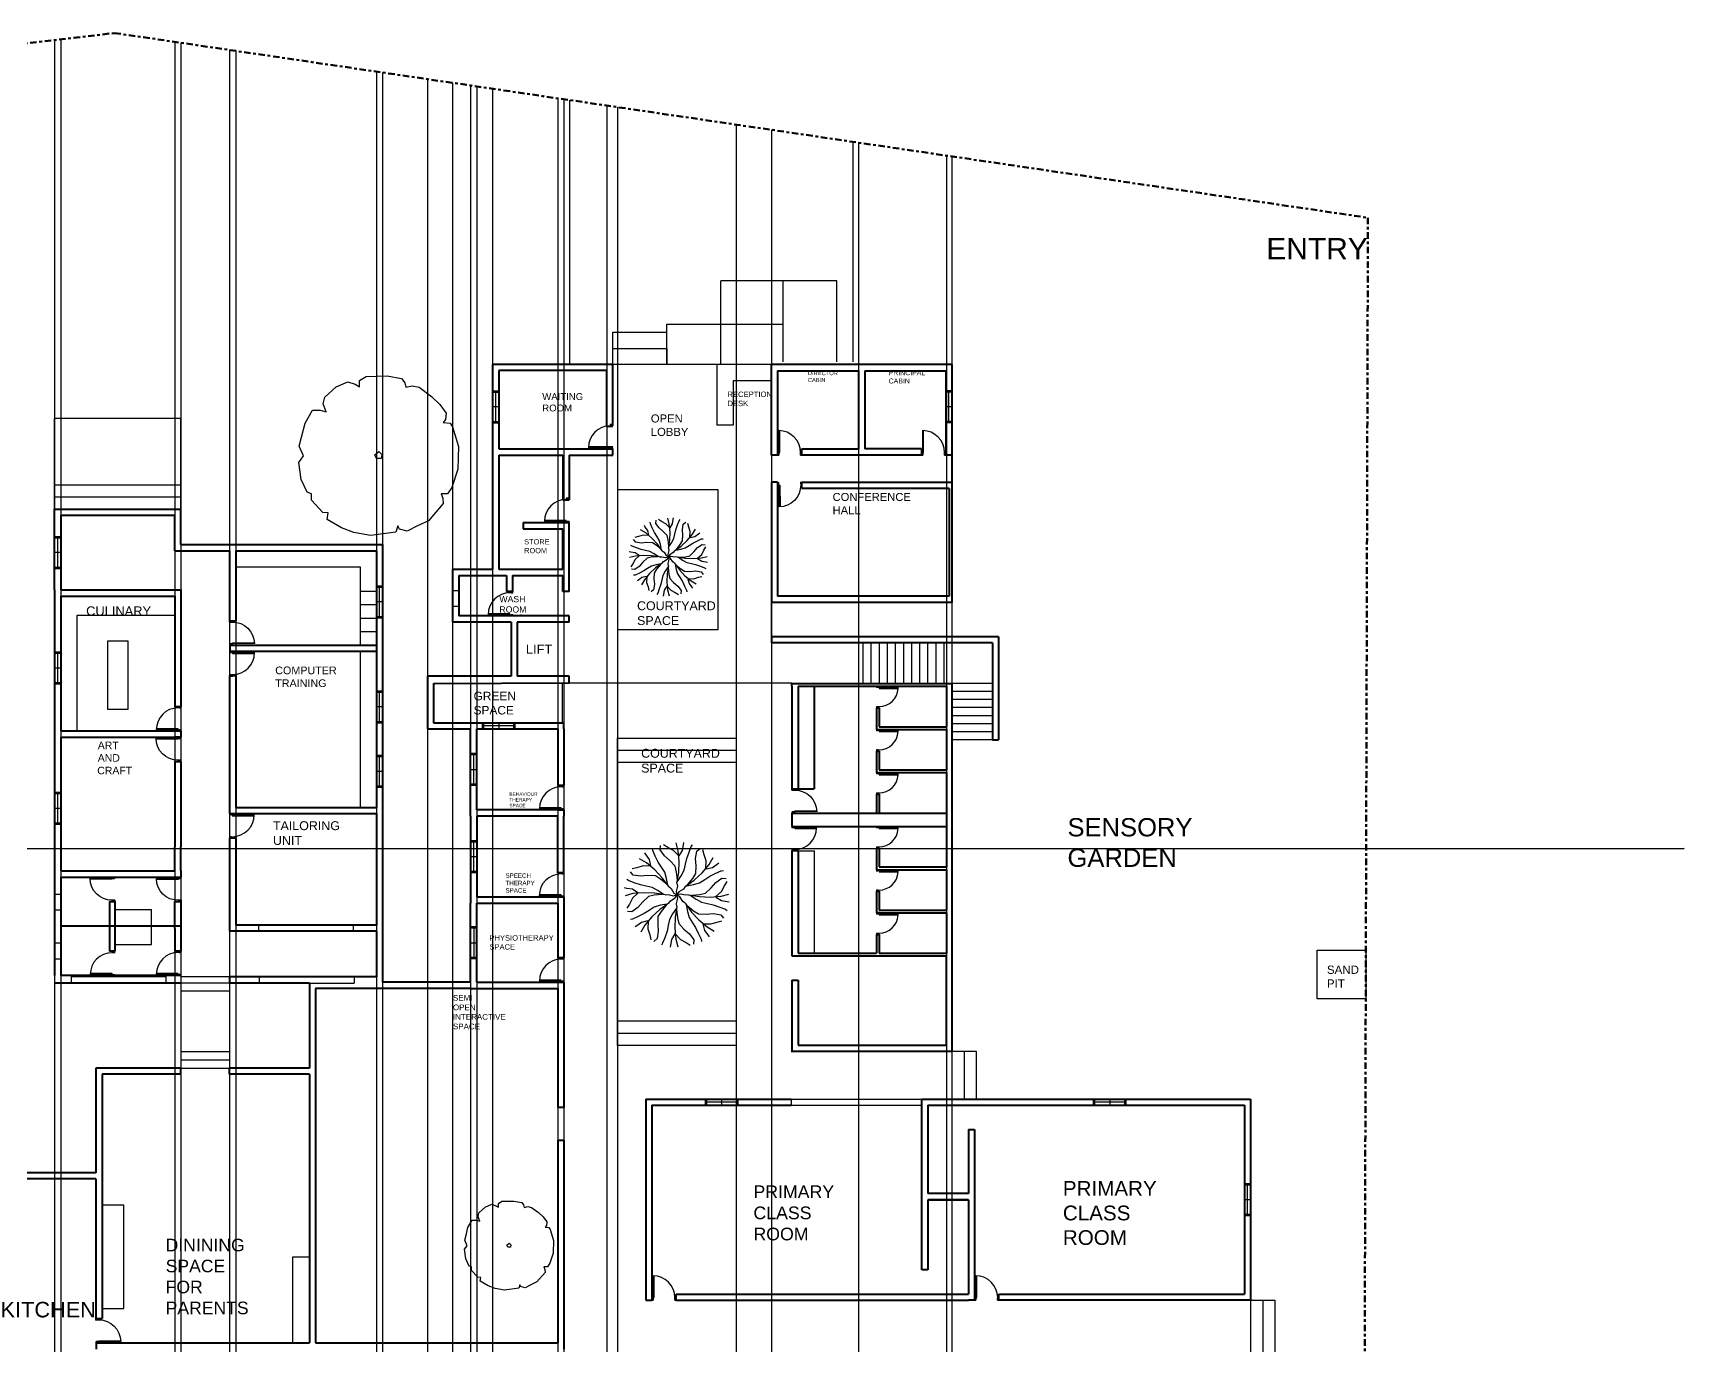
# Model space of a CAD drawing. Header units: metres. Extents: x 9 to 942, y 34 to 176.
# Drawn here: x 625 to 686.1, y 116.7 to 165.4 of the extents above; entities that cross this region are included whole.
import ezdxf

# ---------------------------------------------------------------- set-up
doc = ezdxf.new("R2010")
doc.units = ezdxf.units.M
doc.header["$LTSCALE"] = 0.01
doc.header["$MEASUREMENT"] = 0
doc.linetypes.add('ACAD_ISO04W100', pattern=[30, 24, -3, 0, -3])
for name, color, linetype in [('ARCH', 7, 'Continuous'), ('door space', 1, 'Continuous'), ('ELEVATION', 4, 'Continuous'), ('FURNITURE', 130, 'Continuous'), ('ID-LOOSE', 31, 'Continuous'), ('INBUILD', 81, 'Continuous'), ('SECTION LINE', 1, 'Continuous'), ('STAIR', 231, 'Continuous'), ('TEXT', 141, 'Continuous'), ('WINDOW', 10, 'Continuous')]:
    doc.layers.add(name, color=color, linetype=linetype)
for name, color, linetype, lineweight in [('ROAD', 31, 'Continuous', 30), ('SITE BOUNDARY', 6, 'ACAD_ISO04W100', 60), ('WALL', 2, 'Continuous', 40)]:
    doc.layers.add(name, color=color, linetype=linetype, lineweight=lineweight)
doc.styles.get("Standard").update_dxf_attribs({"font": 'arial.ttf'})

# ---------------------------------------------------------------- blocks, each defined once
blk = doc.blocks.new('BRANCHZ', base_point=(0.5, 0.5))
for p, q in [((0.876, 0.621), (0.934, 0.663)), ((0.934, 0.663), (0.976, 0.659)), ((0.533, 0.508), (0.5, 0.5)), ((0.584, 0.496), (0.533, 0.508)), ((0.613, 0.5), (0.584, 0.496)), ((0.613, 0.5), (0.717, 0.483)), ((0.629, 0.496), (0.684, 0.458)), ((0.642, 0.496), (0.721, 0.504)), ((0.717, 0.483), (0.821, 0.479)), ((0.721, 0.504), (0.776, 0.517)), ((0.776, 0.517), (0.83, 0.567)), ((0.821, 0.479), (0.926, 0.488)), ((0.83, 0.567), (0.876, 0.621)), ((0.876, 0.483), (0.93, 0.533)), ((0.876, 0.479), (0.93, 0.446)), ((0.926, 0.488), (1.001, 0.508)), ((0.93, 0.533), (0.959, 0.588)), ((0.959, 0.588), (0.984, 0.629)), ((0.684, 0.458), (0.738, 0.429)), ((0.738, 0.429), (0.796, 0.416)), ((0.796, 0.416), (0.851, 0.404)), ((0.851, 0.404), (0.913, 0.383)), ((0.913, 0.383), (0.967, 0.362)), ((0.93, 0.446), (0.984, 0.437)), ((0.967, 0.362), (0.984, 0.35)), ((0.984, 0.437), (1.005, 0.433))]:
    blk.add_line(p, q)
blk = doc.blocks.new('TREE-16')
at = {"xscale": 120, "yscale": 120, "zscale": 120}
for rotation in [90, 134.9999999999999, 44.99999999999985, 180, 224.9999999999999, 270, 314.9999999999998]:
    blk.add_blockref('BRANCHZ', (0, 0), dxfattribs=dict(at, rotation=rotation))
blk.add_blockref('BRANCHZ', (0, 0), dxfattribs=at)
blk = doc.blocks.new('Simple tree 13_cad-block.com')
at = {"color": 0}
for points in [[(-1468, -1499), (-1766, -1175), (-1766, -1008), (-1883, -968), (-2037, -632), (-2103, -179), (-1973, -11), (-2089, 248), (-2025, 481), (-1935, 856), (-1740, 1192), (-1534, 1192), (-1378, 1153), (-1456, 1360), (-1416, 1541), (-1119, 1813), (-809, 1943), (-615, 1878), (-498, 1813), (-498, 1981), (-330, 2085), (227, 2098), (602, 2033), (692, 1917), (718, 1800), (886, 1839), (1068, 1800), (1391, 1555), (1611, 1348), (1779, 1115), (1766, 946), (1701, 868), (1883, 856), (1948, 752), (2102, 235), (2090, -361), (1934, -839), (1818, -1008), (1649, -1008), (1689, -1124), (1701, -1266), (1313, -1719), (1028, -1848), (757, -1991), (550, -1939), (511, -1848), (459, -2017), (-214, -2107), (-653, -2029), (-977, -1900), (-1352, -1681), (-1326, -1512)], [(-58, -76), (-97, 15), (6, 105), (84, 28), (71, -76)]]:
    blk.add_lwpolyline(points, close=True, dxfattribs=at)

msp = doc.modelspace()

# ---------------------------------------------------------------- linework, layer by layer
for p, q in [((644.401, 147.216), (644.401, 147.215)), ((659.011, 141.256), (655.711, 141.256)), ((644.401, 136.566), (641.401, 136.566)), ((625.985, 130.421), (625.983, 130.421)), ((644.401, 130.176), (644.401, 130.175)), ((644.631, 125.531), (644.631, 129.945)), ((644.401, 124.314), (644.401, 124.314)), ((644.401, 124.314), (644.401, 124.314))]:
    msp.add_line(p, q)
at = {"layer": 'ARCH', "color": 32}
for p, q in [((656.311, 141.148), (656.211, 141.148)), ((656.211, 141.148), (656.211, 141.098)), ((656.271, 141.098), (656.211, 141.098)), ((656.311, 141.103), (656.271, 141.103)), ((656.271, 141.098), (656.271, 141.103)), ((656.311, 141.103), (656.311, 141.148)), ((656.211, 140.398), (656.271, 140.398)), ((656.211, 140.398), (656.211, 140.348)), ((656.211, 140.348), (656.311, 140.348)), ((656.271, 140.393), (656.271, 140.398)), ((656.271, 140.393), (656.311, 140.393)), ((656.311, 140.348), (656.311, 140.393)), ((656.311, 139.548), (656.211, 139.548)), ((656.211, 139.548), (656.211, 139.498)), ((656.311, 139.503), (656.311, 139.548)), ((656.271, 139.498), (656.211, 139.498)), ((656.311, 139.503), (656.271, 139.503)), ((656.271, 139.498), (656.271, 139.503)), ((656.211, 138.798), (656.271, 138.798)), ((656.211, 138.798), (656.211, 138.748)), ((656.211, 138.748), (656.311, 138.748)), ((656.271, 138.793), (656.271, 138.798)), ((656.271, 138.793), (656.311, 138.793)), ((656.311, 138.748), (656.311, 138.793)), ((656.311, 137.947), (656.211, 137.947)), ((656.211, 137.947), (656.211, 137.897)), ((656.271, 137.897), (656.211, 137.897)), ((656.311, 137.902), (656.271, 137.902)), ((656.271, 137.897), (656.271, 137.902)), ((656.311, 137.902), (656.311, 137.947)), ((656.211, 137.197), (656.271, 137.197)), ((656.211, 137.197), (656.211, 137.147)), ((656.211, 137.147), (656.311, 137.147)), ((656.271, 137.192), (656.271, 137.197)), ((656.271, 137.192), (656.311, 137.192)), ((656.311, 137.147), (656.311, 137.192)), ((656.311, 135.949), (656.211, 135.949)), ((656.211, 135.949), (656.211, 135.899)), ((656.271, 135.899), (656.211, 135.899)), ((656.311, 135.904), (656.271, 135.904)), ((656.271, 135.899), (656.271, 135.904)), ((656.311, 135.904), (656.311, 135.949)), ((656.211, 135.199), (656.271, 135.199)), ((656.211, 135.199), (656.211, 135.149)), ((656.211, 135.149), (656.311, 135.149)), ((656.271, 135.194), (656.271, 135.199)), ((656.271, 135.194), (656.311, 135.194)), ((656.311, 135.149), (656.311, 135.194)), ((656.311, 134.347), (656.211, 134.347)), ((656.211, 134.347), (656.211, 134.297)), ((656.271, 134.297), (656.211, 134.297)), ((656.311, 134.302), (656.271, 134.302)), ((656.271, 134.297), (656.271, 134.302)), ((656.311, 134.302), (656.311, 134.347)), ((656.211, 133.597), (656.271, 133.597)), ((656.211, 133.597), (656.211, 133.547)), ((656.211, 133.547), (656.311, 133.547)), ((656.271, 133.592), (656.271, 133.597)), ((656.271, 133.592), (656.311, 133.592)), ((656.311, 133.547), (656.311, 133.592)), ((656.311, 132.748), (656.211, 132.748)), ((656.211, 132.748), (656.211, 132.698)), ((656.271, 132.698), (656.211, 132.698)), ((656.311, 132.703), (656.271, 132.703)), ((656.271, 132.698), (656.271, 132.703)), ((656.311, 132.703), (656.311, 132.748)), ((656.211, 131.998), (656.271, 131.998)), ((656.211, 131.998), (656.211, 131.948)), ((656.211, 131.948), (656.311, 131.948)), ((656.271, 131.993), (656.271, 131.998)), ((656.271, 131.993), (656.311, 131.993)), ((656.311, 131.948), (656.311, 131.993))]:
    msp.add_line(p, q, dxfattribs=at)
for points in [[(657.021, 141.068), (657.021, 141.103), (656.311, 141.103), (656.311, 141.068)], [(657.021, 139.468), (657.021, 139.503), (656.311, 139.503), (656.311, 139.468)], [(657.021, 137.867), (657.021, 137.902), (656.311, 137.902), (656.311, 137.867)], [(657.021, 135.869), (657.021, 135.904), (656.311, 135.904), (656.311, 135.869)], [(657.021, 134.267), (657.021, 134.302), (656.311, 134.302), (656.311, 134.267)], [(657.021, 132.668), (657.021, 132.703), (656.311, 132.703), (656.311, 132.668)]]:
    msp.add_lwpolyline(points, close=True, dxfattribs=at)
at = {"layer": 'ARCH', "color": 40}
for centre in [(656.311, 141.103), (656.311, 139.503), (656.311, 137.902), (656.311, 135.904), (656.311, 134.302), (656.311, 132.703)]:
    msp.add_arc(centre, 0.71, 270, 357.17441, dxfattribs=at)
at = {"layer": 'Defpoints'}
for p, q in [((646.448, 150.798), (646.449, 150.798)), ((652.551, 149.946), (652.551, 149.946)), ((652.551, 149.946), (652.551, 149.946)), ((652.551, 149.946), (652.551, 149.946)), ((655.781, 149.946), (655.78, 149.946)), ((672.549, 131.359), (674.349, 131.359)), ((672.549, 129.559), (672.549, 131.359)), ((674.349, 131.359), (674.349, 129.559)), ((644.63, 130.176), (644.631, 129.945)), ((674.349, 129.559), (672.549, 129.559))]:
    msp.add_line(p, q, dxfattribs=at)
at = {"layer": 'door space'}
for p, q in [((646.348, 150.848), (646.348, 150.803)), ((646.448, 150.848), (646.348, 150.848)), ((646.388, 150.803), (646.348, 150.803)), ((646.388, 150.803), (646.388, 150.798)), ((646.448, 150.798), (646.388, 150.798)), ((646.448, 150.798), (646.448, 150.848)), ((652.593, 150.626), (652.593, 149.816)), ((652.628, 149.816), (652.628, 150.626)), ((657.926, 150.626), (657.926, 149.816)), ((657.961, 149.816), (657.961, 150.626)), ((646.449, 150.028), (645.538, 150.028)), ((645.538, 149.993), (646.348, 149.993)), ((646.348, 149.993), (646.348, 150.028)), ((646.348, 149.993), (646.348, 149.948)), ((646.348, 149.993), (646.388, 149.993)), ((646.348, 149.948), (646.448, 149.948)), ((646.388, 149.998), (646.388, 149.993)), ((646.388, 149.998), (646.448, 149.998)), ((646.448, 149.948), (646.448, 149.998)), ((652.593, 149.816), (652.548, 149.816)), ((652.548, 149.816), (652.548, 149.716)), ((652.548, 149.716), (652.598, 149.716)), ((652.593, 149.816), (652.628, 149.816)), ((652.593, 149.816), (652.593, 149.776)), ((652.598, 149.776), (652.593, 149.776)), ((652.598, 149.776), (652.598, 149.716)), ((653.403, 149.776), (653.398, 149.776)), ((653.398, 149.716), (653.398, 149.776)), ((653.398, 149.716), (653.448, 149.716)), ((653.448, 149.816), (653.403, 149.816)), ((653.403, 149.776), (653.403, 149.816)), ((653.448, 149.716), (653.448, 149.816)), ((657.926, 149.816), (657.881, 149.816)), ((657.881, 149.816), (657.881, 149.716)), ((657.881, 149.716), (657.931, 149.716)), ((657.926, 149.816), (657.961, 149.816)), ((657.926, 149.816), (657.926, 149.776)), ((657.931, 149.776), (657.926, 149.776)), ((657.931, 149.776), (657.931, 149.716)), ((658.736, 149.776), (658.731, 149.776)), ((658.731, 149.716), (658.731, 149.776)), ((658.731, 149.716), (658.781, 149.716)), ((658.781, 149.816), (658.736, 149.816)), ((658.736, 149.776), (658.736, 149.816)), ((658.781, 149.716), (658.781, 149.816)), ((652.551, 148.706), (652.601, 148.706)), ((652.552, 148.606), (652.551, 148.706)), ((652.601, 148.646), (652.601, 148.706)), ((653.401, 148.715), (653.451, 148.715)), ((653.401, 148.715), (653.401, 148.655)), ((653.451, 148.715), (653.452, 148.615)), ((644.719, 148.118), (644.719, 148.073)), ((644.819, 148.118), (644.719, 148.118)), ((644.819, 148.068), (644.819, 148.118)), ((652.597, 148.606), (652.552, 148.606)), ((652.597, 148.606), (652.596, 148.646)), ((652.601, 148.646), (652.596, 148.646)), ((652.597, 148.606), (652.632, 148.607)), ((652.605, 147.796), (652.597, 148.606)), ((652.632, 148.607), (652.64, 147.797)), ((653.406, 148.655), (653.401, 148.655)), ((653.406, 148.655), (653.407, 148.615)), ((653.452, 148.615), (653.407, 148.615)), ((644.759, 148.073), (644.719, 148.073)), ((644.759, 148.073), (644.759, 148.068)), ((644.819, 148.068), (644.759, 148.068)), ((644.719, 147.298), (643.909, 147.298)), ((643.909, 147.263), (644.719, 147.263)), ((644.719, 147.263), (644.719, 147.298)), ((644.719, 147.263), (644.719, 147.218)), ((644.719, 147.263), (644.759, 147.263)), ((644.719, 147.218), (644.819, 147.218)), ((644.759, 147.268), (644.759, 147.263)), ((644.759, 147.268), (644.819, 147.268)), ((644.819, 147.218), (644.819, 147.268)), ((642.632, 144.655), (642.632, 144.61)), ((642.732, 144.655), (642.632, 144.655)), ((642.672, 144.61), (642.632, 144.61)), ((642.672, 144.61), (642.672, 144.605)), ((642.732, 144.605), (642.672, 144.605)), ((642.732, 144.605), (642.732, 144.655)), ((642.632, 143.835), (641.822, 143.835)), ((641.822, 143.8), (642.632, 143.8)), ((642.632, 143.8), (642.632, 143.835)), ((642.632, 143.8), (642.632, 143.755)), ((642.632, 143.8), (642.672, 143.8)), ((642.672, 143.805), (642.732, 143.805)), ((642.732, 143.755), (642.732, 143.805)), ((643.031, 143.806), (643.031, 143.801)), ((632.241, 143.573), (632.341, 143.574)), ((632.241, 143.523), (632.241, 143.573)), ((632.241, 143.523), (632.301, 143.524)), ((632.301, 143.529), (632.341, 143.529)), ((632.301, 143.529), (632.301, 143.524)), ((632.341, 143.574), (632.341, 143.529)), ((642.632, 143.755), (642.732, 143.755)), ((632.25, 142.674), (632.249, 142.724)), ((632.309, 142.724), (632.249, 142.724)), ((632.35, 142.675), (632.25, 142.674)), ((632.309, 142.724), (632.309, 142.719)), ((632.349, 142.72), (632.309, 142.719)), ((632.349, 142.755), (633.159, 142.763)), ((632.349, 142.72), (632.349, 142.755)), ((633.159, 142.728), (632.349, 142.72)), ((632.349, 142.72), (632.35, 142.675)), ((632.253, 142.44), (632.253, 142.39)), ((632.353, 142.44), (632.253, 142.44)), ((632.313, 142.39), (632.253, 142.39)), ((632.353, 142.395), (632.313, 142.395)), ((632.313, 142.39), (632.313, 142.395)), ((632.353, 142.395), (632.353, 142.44)), ((633.163, 142.395), (632.353, 142.395)), ((632.353, 142.395), (632.353, 142.36)), ((632.353, 142.36), (633.163, 142.36)), ((632.253, 141.59), (632.253, 141.54)), ((632.253, 141.59), (632.313, 141.59)), ((632.253, 141.54), (632.353, 141.54)), ((632.313, 141.585), (632.313, 141.59)), ((632.313, 141.585), (632.353, 141.585)), ((632.353, 141.54), (632.353, 141.585)), ((630.333, 140.39), (630.333, 140.345)), ((630.433, 140.39), (630.333, 140.39)), ((630.373, 140.345), (630.333, 140.345)), ((630.373, 140.345), (630.373, 140.34)), ((630.433, 140.34), (630.373, 140.34)), ((630.433, 140.34), (630.433, 140.39)), ((630.333, 139.57), (629.523, 139.57)), ((629.523, 139.535), (630.333, 139.535)), ((630.333, 139.535), (630.333, 139.57)), ((630.333, 139.535), (630.333, 139.49)), ((630.333, 139.535), (630.373, 139.535)), ((630.373, 139.54), (630.373, 139.535)), ((630.373, 139.54), (630.433, 139.54)), ((630.433, 139.49), (630.433, 139.54)), ((629.515, 139.208), (630.325, 139.216)), ((630.325, 139.181), (629.515, 139.173)), ((630.324, 139.261), (630.424, 139.262)), ((630.325, 139.216), (630.324, 139.261)), ((630.325, 139.216), (630.325, 139.181)), ((630.325, 139.216), (630.365, 139.216)), ((630.333, 139.49), (630.433, 139.49)), ((630.365, 139.211), (630.365, 139.216)), ((630.365, 139.211), (630.425, 139.212)), ((630.424, 139.262), (630.425, 139.212)), ((630.333, 138.361), (630.333, 138.406)), ((630.373, 138.406), (630.333, 138.406)), ((630.433, 138.362), (630.333, 138.361)), ((630.433, 138.412), (630.373, 138.411)), ((630.373, 138.406), (630.373, 138.411)), ((630.433, 138.412), (630.433, 138.362)), ((644.532, 137.463), (644.532, 137.418)), ((644.632, 137.463), (644.532, 137.463)), ((644.572, 137.418), (644.532, 137.418)), ((644.572, 137.418), (644.572, 137.413)), ((644.632, 137.413), (644.572, 137.413)), ((644.632, 137.413), (644.632, 137.463)), ((653.082, 137.344), (653.182, 137.345)), ((653.082, 137.294), (653.082, 137.344)), ((653.082, 137.294), (653.142, 137.295)), ((653.142, 137.3), (653.182, 137.301)), ((653.182, 137.345), (653.182, 137.301)), ((644.532, 136.643), (643.722, 136.643)), ((643.722, 136.608), (644.532, 136.608)), ((644.532, 136.608), (644.532, 136.643)), ((644.532, 136.608), (644.532, 136.563)), ((644.532, 136.608), (644.572, 136.608)), ((644.532, 136.563), (644.632, 136.563)), ((644.572, 136.613), (644.572, 136.608)), ((644.572, 136.613), (644.632, 136.613)), ((644.632, 136.563), (644.632, 136.613)), ((653.091, 136.445), (653.09, 136.495)), ((653.15, 136.495), (653.09, 136.495)), ((653.15, 136.495), (653.15, 136.49)), ((653.19, 136.491), (653.15, 136.49)), ((653.19, 136.526), (654, 136.534)), ((653.19, 136.491), (653.19, 136.526)), ((654, 136.499), (653.19, 136.491)), ((653.19, 136.491), (653.191, 136.446)), ((632.241, 136.426), (632.241, 136.376)), ((632.341, 136.426), (632.241, 136.426)), ((632.301, 136.376), (632.241, 136.376)), ((632.341, 136.381), (632.301, 136.381)), ((632.301, 136.376), (632.301, 136.381)), ((632.341, 136.381), (632.341, 136.426)), ((633.151, 136.381), (632.341, 136.381)), ((632.341, 136.381), (632.341, 136.346)), ((632.341, 136.346), (633.151, 136.346)), ((653.083, 135.95), (653.083, 135.9)), ((653.183, 135.95), (653.083, 135.95)), ((653.143, 135.9), (653.083, 135.9)), ((653.191, 136.446), (653.091, 136.445)), ((653.183, 135.905), (653.143, 135.905)), ((653.143, 135.9), (653.143, 135.905)), ((653.183, 135.905), (653.183, 135.95)), ((653.993, 135.905), (653.183, 135.905)), ((653.183, 135.905), (653.183, 135.87)), ((653.183, 135.87), (653.993, 135.87)), ((632.241, 135.576), (632.241, 135.526)), ((632.241, 135.576), (632.301, 135.576)), ((632.241, 135.526), (632.341, 135.526)), ((632.301, 135.571), (632.301, 135.576)), ((632.301, 135.571), (632.341, 135.571)), ((632.341, 135.526), (632.341, 135.571)), ((653.083, 135.1), (653.083, 135.05)), ((653.083, 135.1), (653.143, 135.1)), ((653.083, 135.05), (653.183, 135.05)), ((653.143, 135.095), (653.143, 135.1)), ((653.143, 135.095), (653.183, 135.095)), ((653.183, 135.05), (653.183, 135.095)), ((627.066, 134.02), (627.876, 134.028)), ((627.875, 134.073), (627.975, 134.074)), ((627.876, 134.028), (627.875, 134.073)), ((627.876, 134.028), (627.916, 134.029)), ((627.876, 134.028), (627.876, 133.993)), ((627.916, 134.024), (627.916, 134.029)), ((627.916, 134.024), (627.976, 134.024)), ((627.975, 134.074), (627.976, 134.024)), ((629.525, 134.014), (630.335, 134.022)), ((630.335, 134.067), (630.435, 134.068)), ((630.335, 134.022), (630.335, 134.067)), ((630.335, 134.022), (630.375, 134.023)), ((630.335, 134.022), (630.335, 133.987)), ((630.375, 134.018), (630.375, 134.023)), ((630.375, 134.018), (630.435, 134.018)), ((630.435, 134.068), (630.435, 134.018)), ((644.527, 134.234), (644.527, 134.189)), ((644.627, 134.234), (644.527, 134.234)), ((644.567, 134.189), (644.527, 134.189)), ((644.567, 134.189), (644.567, 134.184)), ((644.627, 134.184), (644.567, 134.184)), ((644.627, 134.184), (644.627, 134.234)), ((627.876, 133.993), (627.066, 133.985)), ((630.335, 133.987), (629.525, 133.979)), ((644.527, 133.414), (643.717, 133.414)), ((644.527, 133.379), (644.527, 133.414)), ((627.924, 133.219), (627.884, 133.218)), ((627.884, 133.173), (627.884, 133.218)), ((627.984, 133.174), (627.884, 133.173)), ((627.924, 133.219), (627.924, 133.224)), ((627.984, 133.224), (627.924, 133.224)), ((627.984, 133.224), (627.984, 133.174)), ((630.383, 133.213), (630.343, 133.212)), ((630.344, 133.167), (630.343, 133.212)), ((630.444, 133.168), (630.344, 133.167)), ((630.383, 133.213), (630.383, 133.218)), ((630.443, 133.218), (630.383, 133.218)), ((630.443, 133.218), (630.444, 133.168)), ((643.717, 133.379), (644.527, 133.379)), ((644.527, 133.379), (644.527, 133.334)), ((644.527, 133.379), (644.567, 133.379)), ((644.527, 133.334), (644.627, 133.334)), ((644.567, 133.384), (644.567, 133.379)), ((644.567, 133.384), (644.627, 133.384)), ((644.627, 133.334), (644.627, 133.384)), ((627.885, 131.316), (627.885, 131.271)), ((627.985, 131.316), (627.885, 131.316)), ((627.925, 131.271), (627.885, 131.271)), ((627.925, 131.271), (627.925, 131.266)), ((627.985, 131.266), (627.925, 131.266)), ((627.985, 131.266), (627.985, 131.316)), ((630.334, 131.321), (630.334, 131.276)), ((630.434, 131.321), (630.334, 131.321)), ((630.374, 131.276), (630.334, 131.276)), ((630.374, 131.276), (630.374, 131.271)), ((630.434, 131.271), (630.374, 131.271)), ((630.434, 131.271), (630.434, 131.321)), ((644.531, 131.076), (644.531, 131.031)), ((644.631, 131.076), (644.531, 131.076)), ((644.571, 131.031), (644.531, 131.031)), ((644.571, 131.031), (644.571, 131.026)), ((644.631, 131.026), (644.571, 131.026)), ((644.631, 131.026), (644.631, 131.076)), ((627.885, 130.496), (627.075, 130.496)), ((627.075, 130.461), (627.885, 130.461)), ((627.885, 130.461), (627.885, 130.496)), ((627.885, 130.461), (627.885, 130.416)), ((627.885, 130.461), (627.925, 130.461)), ((627.885, 130.416), (627.985, 130.416)), ((627.925, 130.466), (627.925, 130.461)), ((627.925, 130.466), (627.985, 130.466)), ((627.985, 130.416), (627.985, 130.466)), ((630.334, 130.501), (629.524, 130.501)), ((629.524, 130.466), (630.334, 130.466)), ((630.334, 130.466), (630.334, 130.501)), ((630.334, 130.466), (630.334, 130.421)), ((630.334, 130.466), (630.374, 130.466)), ((630.334, 130.421), (630.434, 130.421)), ((630.374, 130.471), (630.374, 130.466)), ((630.374, 130.471), (630.434, 130.471)), ((630.434, 130.421), (630.434, 130.471)), ((644.531, 130.256), (643.721, 130.256)), ((643.721, 130.221), (644.531, 130.221)), ((644.531, 130.221), (644.531, 130.256)), ((644.531, 130.221), (644.531, 130.176)), ((644.531, 130.221), (644.571, 130.221)), ((644.531, 130.176), (644.631, 130.176)), ((644.571, 130.226), (644.571, 130.221)), ((644.571, 130.226), (644.631, 130.226)), ((644.631, 130.176), (644.631, 130.226)), ((647.935, 119.294), (647.935, 118.484)), ((647.97, 118.484), (647.97, 119.294)), ((659.897, 119.294), (659.897, 118.484)), ((659.932, 118.484), (659.932, 119.294)), ((647.935, 118.484), (647.89, 118.484)), ((647.89, 118.484), (647.89, 118.384)), ((647.89, 118.384), (647.94, 118.384)), ((647.935, 118.484), (647.97, 118.484)), ((647.935, 118.484), (647.935, 118.444)), ((647.94, 118.444), (647.935, 118.444)), ((647.94, 118.444), (647.94, 118.384)), ((648.745, 118.444), (648.74, 118.444)), ((648.74, 118.384), (648.74, 118.444)), ((648.74, 118.384), (648.79, 118.384)), ((648.79, 118.484), (648.745, 118.484)), ((648.745, 118.444), (648.745, 118.484)), ((648.79, 118.384), (648.79, 118.484)), ((659.897, 118.484), (659.852, 118.484)), ((659.852, 118.484), (659.852, 118.384)), ((659.852, 118.384), (659.902, 118.384)), ((659.897, 118.484), (659.932, 118.484)), ((659.897, 118.484), (659.897, 118.444)), ((659.902, 118.444), (659.897, 118.444)), ((659.902, 118.444), (659.902, 118.384)), ((660.707, 118.444), (660.702, 118.444)), ((660.702, 118.384), (660.702, 118.444)), ((660.702, 118.384), (660.752, 118.384)), ((660.752, 118.484), (660.707, 118.484)), ((660.707, 118.444), (660.707, 118.484)), ((660.752, 118.384), (660.752, 118.484)), ((627.287, 117.702), (627.387, 117.703)), ((627.287, 117.652), (627.287, 117.702)), ((627.287, 117.652), (627.347, 117.653)), ((627.347, 117.658), (627.387, 117.658)), ((627.347, 117.658), (627.347, 117.653)), ((627.387, 117.703), (627.387, 117.658)), ((627.395, 116.883), (628.205, 116.891)), ((627.395, 116.848), (627.395, 116.883)), ((627.355, 116.853), (627.295, 116.852)), ((627.296, 116.802), (627.295, 116.852)), ((627.396, 116.803), (627.296, 116.802)), ((627.355, 116.853), (627.355, 116.848)), ((627.395, 116.848), (627.355, 116.848)), ((628.205, 116.856), (627.395, 116.848)), ((627.395, 116.848), (627.396, 116.803))]:
    msp.add_line(p, q, dxfattribs=at)
for centre, major_axis in [((646.348, 149.993), (-0.573, -0.573)), ((652.593, 149.816), (-0.573, 0.573)), ((657.926, 149.816), (-0.573, 0.573)), ((644.719, 147.263), (-0.573, -0.573)), ((642.632, 143.8), (-0.573, -0.573)), ((632.353, 142.395), (0.573, 0.573)), ((630.333, 139.535), (-0.573, -0.573)), ((644.532, 136.608), (-0.573, -0.573)), ((632.341, 136.381), (0.573, 0.573)), ((653.183, 135.905), (0.573, 0.573)), ((644.527, 133.379), (-0.573, -0.573)), ((627.885, 130.461), (-0.573, -0.573)), ((630.334, 130.466), (-0.573, -0.573)), ((644.531, 130.221), (-0.573, -0.573)), ((647.935, 118.484), (-0.573, 0.573)), ((659.897, 118.484), (-0.573, 0.573))]:
    msp.add_ellipse(centre, major_axis=major_axis, ratio=1, start_param=3.926991, end_param=5.497787, dxfattribs=at)
at = {"layer": 'door space', "extrusion": (0, 0, -1)}
for centre, major_axis in [((652.597, 148.606), (-0.567, -0.578)), ((632.349, 142.72), (0.578, -0.567)), ((630.325, 139.216), (-0.578, 0.567)), ((653.19, 136.491), (0.578, -0.567)), ((627.876, 134.028), (-0.578, 0.567)), ((630.335, 134.022), (-0.578, 0.567)), ((627.395, 116.848), (0.578, -0.567))]:
    msp.add_ellipse(centre, major_axis=major_axis, ratio=1, start_param=3.926991, end_param=5.497787, dxfattribs=at)
at = {"layer": 'ELEVATION'}
for p, q in [((652.321, 153.076), (646.449, 153.076)), ((646.63, 148.437), (650.33, 148.437)), ((646.63, 143.237), (646.63, 148.437)), ((650.33, 148.437), (650.33, 143.237)), ((652.321, 142.986), (652.321, 144.256)), ((659.011, 144.256), (659.011, 142.986)), ((630.205, 143.774), (626.583, 143.774)), ((626.583, 143.774), (626.583, 139.49)), ((650.33, 143.237), (646.63, 143.237)), ((627.73, 142.837), (628.464, 142.837)), ((627.73, 140.282), (627.73, 142.837)), ((628.464, 142.837), (628.464, 140.282)), ((644.573, 139.796), (644.573, 141.276)), ((644.82, 141.276), (653.081, 141.276)), ((653.081, 141.248), (653.081, 141.276)), ((628.464, 140.282), (627.73, 140.282)), ((646.614, 139.228), (651.014, 139.228)), ((646.614, 127.828), (646.614, 139.228)), ((651.014, 139.228), (651.014, 127.828)), ((686.143, 135.147), (686.143, 135.139)), ((627.985, 132.871), (629.348, 132.871)), ((629.348, 132.271), (629.348, 132.871)), ((629.348, 131.571), (629.348, 132.271)), ((627.985, 131.571), (629.348, 131.571)), ((632.241, 132.063), (632.241, 130.375)), ((630.435, 130.421), (630.435, 126.992)), ((632.241, 130.145), (632.241, 126.992)), ((651.014, 127.828), (646.614, 127.828)), ((650.642, 127.828), (650.642, 127.844)), ((627.518, 118.074), (627.515, 118.074)), ((634.428, 116.804), (634.428, 116.803))]:
    msp.add_line(p, q, dxfattribs=at)
for p in [(639.571, 163.657), (640.501, 163.52), (641.989, 163.301), (646.219, 162.677), (646.614, 162.619), (651.014, 161.97), (652.321, 161.778), (655.551, 161.302)]:
    msp.add_ray(p, (0, -1), dxfattribs=at)
at = {"layer": 'FURNITURE'}
for p, q in [((593.699, 135.122), (686.143, 135.147)), ((593.699, 135.139), (686.143, 135.139)), ((593.699, 135.139), (686.143, 135.139)), ((593.699, 135.139), (686.143, 135.139)), ((593.699, 135.139), (686.143, 135.139)), ((593.699, 135.139), (686.143, 135.139))]:
    msp.add_line(p, q, dxfattribs=at)
at = {"layer": 'ID-LOOSE'}
msp.add_line((644.135, 149.958), (644.135, 149.958), dxfattribs=at)
at = {"layer": 'INBUILD'}
for p, q in [((650.303, 153.076), (650.303, 150.833)), ((652.321, 152.476), (650.903, 152.476)), ((650.903, 152.476), (650.903, 150.833)), ((650.903, 150.833), (650.303, 150.833)), ((632.471, 145.575), (637.08, 145.575)), ((637.08, 145.575), (637.08, 142.675)), ((637.08, 144.675), (637.68, 144.675)), ((637.08, 144.675), (637.08, 144.175)), ((637.08, 144.175), (637.68, 144.175)), ((637.08, 143.675), (637.68, 143.675)), ((637.08, 143.175), (637.68, 143.175)), ((637.08, 142.445), (637.08, 136.656)), ((653.311, 135.048), (653.911, 135.048)), ((653.911, 135.048), (653.911, 131.248)), ((628.318, 121.91), (627.518, 121.91)), ((628.318, 118.074), (628.318, 121.91)), ((635.177, 119.977), (634.577, 119.977)), ((635.177, 119.977), (634.577, 119.977)), ((635.177, 119.977), (634.577, 119.977)), ((634.577, 119.977), (634.577, 116.804)), ((627.518, 118.074), (628.318, 118.074))]:
    msp.add_line(p, q, dxfattribs=at)
at = {"layer": 'ROAD'}
for p, q in [((625.755, 148.62), (625.755, 151.07)), ((630.435, 151.07), (625.755, 151.07)), ((630.435, 148.62), (630.435, 151.07))]:
    msp.add_line(p, q, dxfattribs=at)
at = {"layer": 'SECTION LINE'}
for p in [(625.755, 165.107), (625.985, 165.134), (630.205, 165.038), (630.435, 165.004), (632.241, 164.738), (632.471, 164.704), (637.68, 163.936), (637.91, 163.902), (641.165, 163.422), (641.401, 163.387), (644.401, 162.945), (644.63, 162.912), (658.811, 160.821), (659.011, 160.792)]:
    msp.add_ray(p, (0, -1), dxfattribs=at)
at = {"layer": 'SITE BOUNDARY'}
for p, q in [((612.515, 163.552), (627.972, 165.367)), ((627.972, 165.367), (674.429, 158.519)), ((674.429, 158.519), (674.246, 93.425))]:
    msp.add_line(p, q, dxfattribs=at)
at = {"layer": 'STAIR'}
for p, q in [((644.849, 153.076), (644.849, 162.879)), ((655.349, 153.176), (655.349, 161.331)), ((650.449, 153.076), (650.449, 156.176)), ((654.749, 156.176), (650.449, 156.176)), ((652.749, 156.176), (652.749, 153.176)), ((654.749, 153.176), (654.749, 156.176)), ((646.449, 153.076), (646.449, 154.276)), ((646.449, 154.276), (648.449, 154.276)), ((648.449, 153.076), (648.449, 154.576)), ((648.449, 154.576), (652.749, 154.576)), ((646.449, 153.676), (648.449, 153.676)), ((648.449, 153.676), (648.449, 153.076)), ((625.755, 148.62), (627.921, 148.62)), ((625.755, 147.72), (625.755, 148.62)), ((625.755, 148.17), (627.921, 148.17)), ((627.921, 148.62), (630.435, 148.62)), ((627.921, 148.17), (630.435, 148.17)), ((630.435, 147.72), (630.435, 148.62)), ((655.711, 142.756), (655.711, 141.256)), ((656.011, 142.756), (656.011, 141.256)), ((656.311, 142.756), (656.311, 141.256)), ((656.611, 142.756), (656.611, 141.256)), ((656.911, 142.756), (656.911, 141.256)), ((657.211, 142.756), (657.211, 141.256)), ((657.511, 142.756), (657.511, 141.256)), ((657.811, 142.756), (657.811, 141.256)), ((658.111, 142.756), (658.111, 141.256)), ((658.411, 142.756), (658.411, 141.256)), ((658.711, 142.756), (658.711, 141.256)), ((660.511, 141.256), (659.011, 141.256)), ((660.511, 140.956), (659.011, 140.956)), ((660.511, 140.656), (659.011, 140.656)), ((660.511, 140.356), (659.011, 140.356)), ((660.511, 140.056), (659.011, 140.056)), ((660.511, 139.756), (659.011, 139.756)), ((660.511, 139.456), (659.011, 139.456)), ((660.511, 139.156), (659.011, 139.156)), ((646.614, 138.778), (651.014, 138.778)), ((646.614, 138.328), (651.014, 138.328)), ((632.241, 130.375), (630.435, 130.375)), ((632.241, 130.145), (630.435, 130.145)), ((632.241, 129.845), (630.435, 129.845)), ((651.014, 128.728), (646.614, 128.728)), ((651.014, 128.278), (646.614, 128.278)), ((632.241, 127.592), (630.435, 127.592)), ((632.241, 127.292), (630.435, 127.292)), ((659.011, 127.614), (659.011, 125.844)), ((659.011, 127.614), (659.911, 127.614)), ((659.461, 127.614), (659.461, 125.844)), ((659.911, 127.614), (659.911, 125.844)), ((630.435, 126.992), (632.241, 126.992)), ((659.911, 125.844), (659.011, 125.844)), ((670.082, 118.384), (670.982, 118.384)), ((670.082, 118.384), (670.082, 116.384)), ((670.532, 118.384), (670.532, 116.384)), ((670.982, 118.384), (670.982, 116.384))]:
    msp.add_line(p, q, dxfattribs=at)
at = {"layer": 'WALL'}
for p, q in [((646.449, 153.082), (641.989, 153.082)), ((641.989, 153.076), (641.989, 149.716)), ((646.449, 150.798), (646.449, 153.082)), ((652.321, 149.716), (652.321, 153.076)), ((659.011, 153.076), (652.321, 153.076)), ((659.011, 153.076), (659.011, 144.256)), ((642.219, 152.852), (642.219, 149.952)), ((646.219, 152.852), (642.219, 152.852)), ((646.219, 150.793), (646.219, 152.852)), ((652.551, 152.846), (652.551, 149.946)), ((652.551, 152.846), (655.551, 152.846)), ((655.551, 152.846), (655.551, 149.946)), ((655.781, 152.846), (655.781, 149.946)), ((655.781, 152.846), (658.781, 152.846)), ((658.781, 152.846), (658.781, 149.716)), ((646.219, 150.793), (646.449, 150.793)), ((642.219, 149.952), (646.449, 149.952)), ((646.449, 149.716), (646.449, 149.952)), ((652.551, 149.945), (652.551, 149.715)), ((653.451, 149.715), (653.451, 149.945)), ((653.451, 149.945), (655.551, 149.945)), ((657.881, 149.946), (655.781, 149.946)), ((657.881, 149.946), (657.881, 149.716)), ((641.989, 149.716), (641.989, 145.486)), ((642.219, 149.716), (642.219, 146.986)), ((642.219, 149.716), (644.59, 149.716)), ((644.59, 149.716), (644.59, 148.063)), ((644.82, 149.716), (646.449, 149.716)), ((644.82, 149.716), (644.82, 148.063)), ((652.551, 149.716), (652.321, 149.716)), ((655.78, 149.716), (653.451, 149.716)), ((657.881, 149.716), (655.78, 149.716)), ((659.011, 149.716), (658.781, 149.716)), ((652.321, 148.716), (652.321, 144.256)), ((652.551, 148.716), (652.321, 148.716)), ((652.551, 148.716), (652.551, 148.486)), ((653.451, 148.486), (653.451, 148.716)), ((653.451, 148.716), (659.011, 148.716)), ((652.551, 148.486), (652.551, 144.486)), ((652.551, 148.486), (652.551, 148.486)), ((658.911, 148.486), (653.451, 148.486)), ((658.911, 148.486), (658.911, 144.486)), ((625.755, 147.72), (627.921, 147.72)), ((625.755, 144.72), (625.755, 147.72)), ((625.985, 147.49), (627.921, 147.49)), ((625.985, 147.49), (625.985, 144.72)), ((627.921, 147.72), (630.435, 147.72)), ((627.921, 147.49), (630.205, 147.49)), ((630.205, 146.175), (630.205, 147.49)), ((630.435, 146.405), (630.435, 147.72)), ((644.59, 148.063), (644.82, 148.063)), ((642.219, 146.986), (642.219, 145.486)), ((643.119, 147.216), (643.119, 146.986)), ((643.119, 147.216), (644.82, 147.216)), ((643.119, 146.986), (644.59, 146.986)), ((644.59, 145.486), (644.59, 146.986)), ((644.82, 144.656), (644.82, 147.216)), ((630.435, 146.405), (632.241, 146.405)), ((632.241, 146.405), (637.91, 146.405)), ((637.91, 146.405), (637.91, 130.175)), ((630.205, 146.175), (632.241, 146.175)), ((632.241, 146.175), (632.241, 143.575)), ((632.471, 146.175), (637.68, 146.175)), ((632.471, 146.175), (632.471, 143.575)), ((637.68, 146.175), (637.68, 136.656)), ((640.501, 145.486), (641.989, 145.486)), ((640.501, 145.486), (640.501, 143.526)), ((640.731, 145.256), (642.501, 145.256)), ((640.731, 145.256), (640.731, 143.756)), ((642.219, 145.486), (644.59, 145.486)), ((642.501, 145.256), (642.501, 144.656)), ((642.731, 145.256), (644.59, 145.256)), ((642.731, 145.256), (642.731, 144.656)), ((644.59, 144.656), (644.59, 145.256)), ((625.755, 144.72), (625.755, 130.421)), ((625.985, 144.72), (627.921, 144.72)), ((625.985, 144.49), (630.205, 144.49)), ((625.985, 144.49), (625.985, 139.49)), ((627.921, 144.72), (630.435, 144.72)), ((630.205, 144.49), (630.205, 140.39)), ((630.435, 144.72), (630.435, 140.39)), ((642.731, 144.656), (642.501, 144.656)), ((644.82, 144.656), (644.59, 144.656)), ((658.911, 144.486), (652.551, 144.486)), ((659.011, 144.256), (652.321, 144.256)), ((632.241, 143.575), (632.471, 143.575)), ((642.671, 143.526), (640.501, 143.526)), ((644.82, 143.756), (640.731, 143.756)), ((642.671, 143.526), (642.671, 141.526)), ((644.82, 143.526), (642.901, 143.526)), ((642.901, 143.526), (642.901, 141.526)), ((644.82, 143.526), (644.82, 143.756)), ((632.25, 142.675), (637.68, 142.675)), ((632.25, 142.674), (632.25, 142.445)), ((652.321, 142.986), (652.321, 142.756)), ((660.741, 142.986), (652.321, 142.986)), ((660.511, 142.756), (652.321, 142.756)), ((660.511, 142.756), (660.511, 140.956)), ((660.741, 142.986), (660.741, 140.956)), ((632.25, 142.445), (637.68, 142.445)), ((632.483, 142.439), (632.483, 142.44)), ((632.241, 141.545), (632.241, 136.426)), ((632.25, 141.545), (632.471, 141.545)), ((632.253, 141.54), (632.353, 141.54)), ((632.471, 141.545), (632.471, 136.656)), ((632.471, 141.54), (632.483, 141.54)), ((642.671, 141.526), (639.571, 141.526)), ((639.571, 141.526), (639.571, 139.566)), ((644.82, 141.526), (642.901, 141.526)), ((644.82, 141.276), (644.82, 141.526)), ((639.798, 141.256), (644.82, 141.277)), ((639.801, 141.256), (639.801, 139.796)), ((653.081, 141.248), (659.011, 141.248)), ((653.081, 141.148), (653.081, 141.248)), ((653.081, 141.148), (653.081, 137.348)), ((653.311, 141.148), (656.211, 141.148)), ((653.311, 141.148), (653.311, 137.348)), ((653.911, 141.148), (653.911, 137.348)), ((656.211, 141.148), (658.811, 141.148)), ((658.811, 141.148), (658.811, 139.648)), ((659.011, 141.248), (659.011, 135.665)), ((660.511, 140.956), (660.511, 139.156)), ((660.741, 140.956), (660.741, 139.156)), ((630.435, 140.39), (630.205, 140.39)), ((656.211, 140.348), (656.311, 140.348)), ((656.211, 140.348), (656.211, 139.548)), ((656.311, 140.348), (656.311, 139.648)), ((639.571, 139.566), (641.171, 139.566)), ((639.801, 139.796), (644.631, 139.796)), ((641.171, 136.336), (641.171, 139.566)), ((641.401, 139.566), (644.401, 139.566)), ((641.401, 136.566), (641.401, 139.566)), ((644.401, 139.566), (644.402, 137.466)), ((644.631, 139.566), (644.631, 139.796)), ((644.631, 139.566), (644.631, 137.466)), ((656.211, 139.548), (658.811, 139.548)), ((656.311, 139.648), (658.811, 139.648)), ((658.811, 139.548), (658.811, 138.048)), ((625.985, 139.49), (630.205, 139.49)), ((625.985, 139.26), (630.205, 139.26)), ((625.985, 139.26), (625.985, 134.302)), ((630.205, 139.49), (630.435, 139.49)), ((630.436, 139.259), (630.206, 139.259)), ((630.435, 139.49), (630.435, 139.259)), ((637.68, 139.307), (637.68, 137.39)), ((660.511, 139.156), (660.741, 139.156)), ((630.206, 138.359), (630.205, 135.201)), ((630.206, 138.359), (630.436, 138.359)), ((630.435, 138.359), (630.435, 135.201)), ((656.211, 138.748), (656.311, 138.748)), ((656.211, 138.748), (656.211, 137.948)), ((656.311, 138.748), (656.311, 138.048)), ((656.211, 137.948), (658.811, 137.948)), ((656.311, 138.048), (658.811, 138.048)), ((658.811, 137.948), (658.811, 135.665)), ((644.632, 137.466), (644.402, 137.466)), ((653.081, 137.348), (653.911, 137.348)), ((656.211, 137.148), (656.311, 137.148)), ((656.211, 137.148), (656.211, 136.448)), ((656.311, 137.148), (656.311, 136.448)), ((632.471, 136.656), (637.68, 136.656)), ((644.401, 136.566), (641.401, 136.566)), ((644.402, 136.566), (644.632, 136.566)), ((644.631, 136.566), (644.631, 136.336)), ((632.241, 136.426), (637.68, 136.426)), ((637.68, 136.426), (637.68, 132.293)), ((641.171, 136.336), (641.171, 133.106)), ((644.401, 136.336), (641.401, 136.336)), ((641.401, 136.336), (641.401, 133.336)), ((644.401, 134.236), (644.401, 136.336)), ((644.628, 134.236), (644.631, 136.336)), ((653.081, 136.448), (658.811, 136.448)), ((653.081, 136.448), (653.081, 135.948)), ((653.081, 135.948), (658.811, 135.948)), ((658.811, 135.948), (658.811, 134.448)), ((659.011, 135.948), (659.011, 127.614)), ((632.241, 135.526), (632.241, 132.063)), ((632.241, 135.526), (632.471, 135.526)), ((632.241, 135.526), (632.341, 135.526)), ((632.471, 135.526), (632.471, 132.293)), ((630.205, 134.302), (630.205, 135.201)), ((630.435, 134.301), (630.435, 135.201)), ((653.081, 135.048), (653.081, 131.148)), ((653.311, 135.048), (653.083, 135.048)), ((653.311, 135.048), (653.311, 131.248)), ((653.311, 135.048), (653.311, 131.248)), ((656.211, 135.148), (656.311, 135.148)), ((656.211, 135.148), (656.211, 134.348)), ((656.311, 135.148), (656.311, 134.448)), ((625.985, 134.302), (630.205, 134.302)), ((625.985, 134.072), (625.985, 130.421)), ((625.985, 134.072), (630.435, 134.072)), ((630.435, 134.301), (630.435, 134.072)), ((644.628, 134.236), (644.398, 134.236)), ((656.211, 134.348), (658.811, 134.348)), ((656.311, 134.448), (658.811, 134.448)), ((658.811, 134.348), (658.811, 132.848)), ((656.211, 133.548), (656.211, 132.748)), ((656.211, 133.547), (656.311, 133.547)), ((656.311, 133.548), (656.311, 132.848)), ((627.785, 133.172), (627.785, 131.321)), ((627.785, 133.172), (627.985, 133.172)), ((627.785, 133.172), (627.985, 133.172)), ((627.985, 133.172), (627.985, 132.271)), ((630.204, 133.172), (630.435, 133.172)), ((630.204, 132.171), (630.204, 133.172)), ((630.435, 133.172), (630.435, 132.171)), ((641.171, 130.175), (641.171, 133.106)), ((641.401, 133.336), (644.401, 133.336)), ((641.401, 133.106), (644.401, 133.106)), ((641.401, 130.175), (641.401, 133.106)), ((644.398, 133.336), (644.398, 133.336)), ((644.398, 133.336), (644.628, 133.336)), ((644.401, 133.106), (644.401, 131.076)), ((644.628, 133.336), (644.631, 133.106)), ((644.631, 133.106), (644.63, 131.076)), ((656.311, 132.848), (658.811, 132.848)), ((625.985, 132.271), (630.435, 132.271)), ((627.985, 132.271), (627.985, 131.571)), ((627.985, 132.171), (627.985, 131.321)), ((630.204, 132.171), (630.204, 131.321)), ((630.435, 132.271), (630.435, 132.171)), ((630.435, 132.171), (630.435, 131.321)), ((637.68, 132.293), (632.471, 132.293)), ((656.311, 132.748), (656.211, 132.748)), ((656.311, 132.748), (658.811, 132.748)), ((658.811, 132.748), (658.811, 131.248)), ((637.68, 132.063), (632.241, 132.063)), ((637.68, 132.064), (637.68, 130.375)), ((656.211, 131.948), (656.311, 131.948)), ((656.211, 131.948), (656.211, 131.248)), ((656.311, 131.948), (656.311, 131.248)), ((627.985, 131.321), (627.785, 131.321)), ((627.994, 131.321), (627.785, 131.321)), ((630.435, 131.321), (630.204, 131.321)), ((644.63, 131.076), (644.4, 131.076)), ((653.081, 131.148), (658.811, 131.148)), ((653.311, 131.248), (656.211, 131.248)), ((656.311, 131.248), (658.811, 131.248)), ((658.811, 127.844), (658.811, 131.148)), ((630.435, 130.421), (625.985, 130.421)), ((637.68, 130.375), (632.241, 130.375)), ((632.241, 130.375), (632.241, 130.145)), ((630.435, 130.145), (625.755, 130.145)), ((635.199, 130.142), (632.241, 130.142)), ((635.199, 130.142), (635.199, 126.992)), ((635.429, 129.945), (635.429, 116.804)), ((641.171, 129.945), (635.429, 129.945)), ((641.171, 130.175), (637.91, 130.175)), ((641.171, 129.945), (644.401, 129.945)), ((641.401, 130.175), (644.631, 130.175)), ((644.401, 129.945), (644.401, 125.531)), ((644.631, 130.175), (644.631, 125.531)), ((653.081, 130.248), (653.311, 130.248)), ((653.081, 130.248), (653.081, 127.614)), ((653.311, 130.248), (653.311, 127.844)), ((653.051, 127.844), (653.081, 127.844)), ((653.051, 127.614), (659.011, 127.614)), ((653.311, 127.844), (658.811, 127.844)), ((659.011, 127.844), (659.011, 127.844)), ((630.435, 126.992), (627.288, 126.992)), ((627.288, 126.992), (627.288, 123.113)), ((630.435, 126.762), (627.518, 126.762)), ((627.518, 126.762), (627.518, 117.704)), ((630.435, 126.762), (630.435, 126.992)), ((635.199, 126.992), (632.241, 126.992)), ((632.241, 126.762), (632.241, 126.992)), ((635.199, 126.762), (632.241, 126.762)), ((635.199, 126.762), (632.241, 126.762)), ((635.199, 126.762), (635.199, 116.804)), ((644.631, 125.531), (644.401, 125.531)), ((647.662, 125.844), (647.662, 118.384)), ((647.662, 125.844), (653.051, 125.844)), ((647.892, 125.844), (653.051, 125.844)), ((647.892, 125.614), (653.051, 125.614)), ((647.892, 125.614), (647.892, 118.614)), ((649.872, 125.844), (653.051, 125.844)), ((657.892, 125.844), (658.122, 125.844)), ((657.892, 119.514), (657.892, 125.844)), ((658.122, 125.844), (659.852, 125.844)), ((658.122, 125.614), (664.258, 125.614)), ((658.122, 125.614), (658.122, 122.344)), ((659.852, 125.844), (670.082, 125.844)), ((664.258, 125.614), (669.852, 125.614)), ((669.852, 125.614), (669.852, 118.614)), ((670.082, 125.844), (670.082, 118.384)), ((644.401, 124.314), (644.401, 116.804)), ((644.401, 124.314), (644.631, 124.314)), ((644.631, 124.314), (644.631, 118.384)), ((659.622, 124.714), (659.852, 124.714)), ((659.622, 124.714), (659.622, 122.344)), ((659.852, 124.714), (659.852, 118.614)), ((627.288, 123.113), (623.427, 123.113)), ((627.288, 122.883), (623.657, 122.883)), ((627.288, 122.883), (627.288, 117.704)), ((659.622, 122.344), (658.122, 122.344)), ((658.122, 122.114), (658.122, 119.514)), ((658.122, 122.114), (659.622, 122.114)), ((659.622, 122.114), (658.122, 122.114)), ((659.622, 122.114), (659.622, 118.614)), ((658.122, 119.514), (657.892, 119.514)), ((644.631, 118.384), (644.631, 116.574)), ((647.662, 118.384), (647.892, 118.384)), ((647.892, 118.614), (647.892, 118.384)), ((648.792, 118.614), (659.622, 118.614)), ((648.792, 118.384), (648.792, 118.614)), ((648.792, 118.384), (659.622, 118.384)), ((659.852, 118.384), (659.622, 118.384)), ((659.852, 118.614), (659.852, 118.384)), ((660.752, 118.384), (660.752, 118.614)), ((660.752, 118.614), (669.852, 118.614)), ((670.082, 118.384), (660.752, 118.384)), ((627.288, 117.704), (627.518, 117.704)), ((627.288, 116.804), (635.199, 116.804)), ((627.29, 116.804), (627.29, 116.574)), ((635.429, 116.804), (642.75, 116.804)), ((642.75, 116.804), (644.401, 116.804))]:
    msp.add_line(p, q, dxfattribs=at)
at = {"layer": 'WINDOW'}
for p, q in [((641.989, 150.903), (641.989, 152.103)), ((641.989, 152.103), (642.219, 152.103)), ((641.989, 152.053), (642.219, 152.053)), ((642.104, 150.953), (642.104, 152.053)), ((642.219, 152.103), (642.219, 150.903)), ((658.781, 150.911), (658.781, 152.111)), ((658.781, 152.111), (659.011, 152.111)), ((658.781, 152.061), (659.011, 152.061)), ((658.896, 150.961), (658.896, 152.061)), ((659.011, 152.111), (659.011, 150.911)), ((642.219, 151.503), (641.989, 151.503)), ((642.219, 150.903), (642.219, 151.503)), ((659.011, 151.511), (658.781, 151.511)), ((659.011, 150.911), (659.011, 151.511)), ((642.219, 150.953), (641.989, 150.953)), ((642.219, 150.903), (641.989, 150.903)), ((659.011, 150.961), (658.781, 150.961)), ((659.011, 150.911), (658.781, 150.911)), ((644.477, 147.216), (644.477, 147.215)), ((625.755, 145.505), (625.755, 146.705)), ((625.755, 146.705), (625.985, 146.705)), ((625.755, 146.655), (625.985, 146.655)), ((625.87, 145.555), (625.87, 146.655)), ((625.985, 146.705), (625.985, 145.505)), ((625.985, 146.105), (625.755, 146.105)), ((625.985, 145.505), (625.985, 146.105)), ((625.985, 145.555), (625.755, 145.555)), ((625.985, 145.505), (625.755, 145.505)), ((637.68, 143.675), (637.68, 144.875)), ((637.68, 144.875), (637.91, 144.875)), ((637.68, 144.825), (637.91, 144.825)), ((637.795, 143.725), (637.795, 144.825)), ((637.91, 144.875), (637.91, 143.675)), ((640.506, 144.103, 0), (640.506, 144.703, 0)), ((640.506, 144.703, 0), (640.736, 144.703, 0)), ((640.736, 144.703, 0), (640.736, 144.103, 0)), ((637.91, 144.275), (637.68, 144.275)), ((637.91, 143.675), (637.91, 144.275)), ((640.736, 144.103, 0), (640.506, 144.103, 0)), ((637.91, 143.725), (637.68, 143.725)), ((637.91, 143.675), (637.68, 143.675)), ((625.756, 141.222), (625.756, 142.422)), ((625.756, 142.422), (625.986, 142.422)), ((625.756, 142.372), (625.986, 142.372)), ((625.871, 141.272), (625.871, 142.372)), ((625.986, 142.422), (625.986, 141.222)), ((625.986, 141.822), (625.756, 141.822)), ((625.986, 141.222), (625.986, 141.822)), ((625.986, 141.272), (625.756, 141.272)), ((625.986, 141.222), (625.756, 141.222)), ((637.681, 139.782), (637.681, 140.982)), ((637.681, 140.982), (637.911, 140.982)), ((637.681, 140.932), (637.911, 140.932)), ((637.796, 139.832), (637.796, 140.932)), ((637.911, 140.982), (637.911, 139.782)), ((637.911, 140.382), (637.681, 140.382)), ((637.911, 139.782), (637.911, 140.382)), ((637.911, 139.832), (637.681, 139.832)), ((637.911, 139.782), (637.681, 139.782)), ((641.616, 139.566), (641.616, 139.796)), ((641.616, 139.796), (642.816, 139.796)), ((642.816, 139.566), (641.616, 139.566)), ((641.666, 139.566), (641.666, 139.796)), ((642.766, 139.681), (641.666, 139.681)), ((642.816, 139.796), (642.216, 139.796)), ((642.216, 139.796), (642.216, 139.566)), ((642.766, 139.796), (642.766, 139.566)), ((642.816, 139.796), (642.816, 139.566)), ((637.68, 137.39), (637.68, 138.59)), ((637.68, 138.59), (637.91, 138.59)), ((637.68, 138.54), (637.91, 138.54)), ((637.795, 137.44), (637.795, 138.54)), ((637.91, 138.59), (637.91, 137.39)), ((641.168, 137.466), (641.168, 138.666)), ((641.168, 138.666), (641.398, 138.666)), ((641.168, 138.666), (641.168, 138.066)), ((641.168, 138.616), (641.398, 138.616)), ((641.283, 138.616), (641.283, 137.516)), ((641.398, 138.666), (641.398, 137.466)), ((637.91, 137.99), (637.68, 137.99)), ((637.91, 137.39), (637.91, 137.99)), ((641.168, 138.066), (641.398, 138.066)), ((625.755, 136.019), (625.755, 137.219)), ((625.755, 137.219), (625.985, 137.219)), ((625.755, 137.169), (625.985, 137.169)), ((625.87, 136.069), (625.87, 137.169)), ((625.985, 137.219), (625.985, 136.019)), ((637.91, 137.44), (637.68, 137.44)), ((637.91, 137.39), (637.68, 137.39)), ((641.398, 137.516), (641.168, 137.516)), ((641.398, 137.466), (641.168, 137.466)), ((625.985, 136.619), (625.755, 136.619)), ((625.985, 136.019), (625.985, 136.619)), ((625.985, 136.069), (625.755, 136.069)), ((625.985, 136.019), (625.755, 136.019)), ((641.165, 134.235), (641.165, 135.435)), ((641.165, 135.435), (641.395, 135.435)), ((641.165, 135.435), (641.165, 134.835)), ((641.165, 135.385), (641.395, 135.385)), ((641.28, 135.385), (641.28, 134.285)), ((641.395, 135.435), (641.395, 134.235)), ((641.165, 134.835), (641.395, 134.835)), ((641.395, 134.285), (641.165, 134.285)), ((641.395, 134.235), (641.165, 134.235)), ((625.752, 132.843), (625.752, 133.443)), ((625.752, 133.443), (625.982, 133.443)), ((625.982, 133.443), (625.982, 132.843)), ((625.982, 132.843), (625.752, 132.843)), ((633.325, 132.063), (633.325, 132.293)), ((633.325, 132.293), (636.825, 132.293)), ((636.825, 132.293), (636.825, 132.063)), ((641.171, 131.041), (641.171, 132.241)), ((641.171, 132.241), (641.401, 132.241)), ((641.171, 132.241), (641.171, 131.641)), ((641.171, 132.191), (641.401, 132.191)), ((641.286, 132.191), (641.286, 131.091)), ((641.401, 132.241), (641.401, 131.041)), ((625.746, 131.03), (625.746, 131.63)), ((625.746, 131.63), (625.976, 131.63)), ((625.976, 131.63), (625.976, 131.03)), ((633.325, 132.063), (636.825, 132.063)), ((641.171, 131.641), (641.401, 131.641)), ((625.976, 131.03), (625.746, 131.03)), ((641.401, 131.091), (641.171, 131.091)), ((641.401, 131.041), (641.171, 131.041)), ((626.376, 130.159), (626.376, 130.389)), ((626.376, 130.389), (629.876, 130.389)), ((629.876, 130.389), (629.876, 130.159)), ((633.351, 130.142), (633.351, 130.372)), ((633.351, 130.372), (636.851, 130.372)), ((636.851, 130.372), (636.851, 130.142)), ((626.376, 130.159), (629.876, 130.159)), ((633.351, 130.142), (636.851, 130.142)), ((649.872, 125.613), (649.872, 125.844)), ((649.872, 125.844), (651.072, 125.844)), ((651.072, 125.614), (649.872, 125.614)), ((649.922, 125.614), (649.922, 125.844)), ((651.022, 125.729), (649.922, 125.729)), ((650.472, 125.844), (650.472, 125.614)), ((651.022, 125.844), (651.022, 125.614)), ((651.072, 125.844), (651.072, 125.614)), ((653.051, 125.844), (653.051, 125.614)), ((653.051, 125.844), (657.892, 125.844)), ((653.051, 125.614), (657.892, 125.614)), ((657.892, 125.614), (657.892, 125.844)), ((664.258, 125.614), (664.258, 125.845)), ((664.258, 125.845), (665.458, 125.845)), ((665.458, 125.615), (664.258, 125.615)), ((664.308, 125.615), (664.308, 125.845)), ((665.408, 125.73), (664.308, 125.73)), ((665.458, 125.845), (664.858, 125.845)), ((664.858, 125.845), (664.858, 125.615)), ((665.408, 125.845), (665.408, 125.615)), ((665.458, 125.845), (665.458, 125.615)), ((669.852, 121.514), (669.852, 122.714)), ((669.852, 122.714), (670.082, 122.714)), ((669.852, 122.664), (670.082, 122.664)), ((669.967, 121.564), (669.967, 122.664)), ((670.082, 122.714), (670.082, 121.514)), ((670.082, 122.114), (669.852, 122.114)), ((670.082, 121.514), (670.082, 122.114)), ((670.082, 121.564), (669.852, 121.564)), ((670.082, 121.514), (669.852, 121.514))]:
    msp.add_line(p, q, dxfattribs=at)

# ---------------------------------------------------------------- block references
at = {"color": 0, "xscale": 0.0320120484411144, "yscale": 0.0320120484411144, "zscale": 0.0320120484411144}
msp.add_blockref('TREE-16', (648.82, 133.413), dxfattribs=at)
at = {"layer": 'Defpoints'}
for p, xscale, yscale, zscale in [((637.76, 149.702), 0.001407448445345188, 0.001407448445345188, 0.001407448445345188), ((642.594, 120.414), 0.0007859523054717703, 0.0007859523054717703, 0.0007859523054717703)]:
    msp.add_blockref('Simple tree 13_cad-block.com', p, dxfattribs=dict(at, xscale=xscale, yscale=yscale, zscale=zscale))
at = {"layer": 'ELEVATION', "color": 0, "xscale": 0.02393584911099371, "yscale": 0.02393584911099371, "zscale": 0.02393584911099371}
msp.add_blockref('TREE-16', (648.503, 145.941), dxfattribs=at)

# ---------------------------------------------------------------- texts
at = {"layer": 'TEXT'}
for s, height, p in [('CULINARY', 0.3409, (626.923, 143.769)), ('ART', 0.2779, (627.354, 138.816)), ('AND', 0.2779, (627.354, 138.353)), ('CRAFT', 0.2779, (627.334, 137.885))]:
    msp.add_text(s, height=height, dxfattribs=at).set_placement(p)
at = {"layer": 'TEXT', "attachment_point": 1}
for s, width, gutter_width, insert, char_height in [('ENTRY', 0.11373, 3.972, (670.664, 157.767), 0.7944), ('DIRECTOR CABIN', 0.13027, 0.764, (653.671, 152.835), 0.15278), ('PRINCIPAL CABIN', 0.23737, 0.92, (656.666, 152.865), 0.18405), ('WAITING ROOM', 0.08607, 1.269, (643.828, 152.015), 0.25382), ('RECEPTION DESK ', 0.05156, 1.015, (650.69, 152.074), 0.20292), ('OPEN LOBBY', 0.06937, 1.494, (647.852, 151.226), 0.2988), ('CONFERENCE HALL', 0.15505, 1.483, (654.588, 148.315), 0.29665), ('STORE ROOM', 0.16116, 0.976, (643.158, 146.602), 0.1951), ('WASH ROOM', 0.06616, 1.151, (642.24, 144.494), 0.2302), ('COURTYARD SPACE', 0.23761, 1.648, (647.341, 144.297), 0.3296), ('LIFT', 0.16466, 1.706, (643.222, 142.696), 0.3412), ('COMPUTER TRAINING', 0.21635, 1.425, (633.931, 141.879), 0.28504), ('GREEN SPACE', 0.07523, 1.577, (641.283, 140.944), 0.31544), ('COURTYARD SPACE', 0.23761, 1.648, (647.494, 138.828), 0.3296), ('BEHAVIOUR THERAPY SPACE', 0.06498, 0.636, (642.608, 137.214), 0.12722), ('TAILORING UNIT', 0.0263, 1.649, (633.847, 136.144), 0.32976), ('SENSORY GARDEN', 0.46978, 3.391, (663.294, 136.26), 0.67822), ('SPEECH THERAPY SPACE', 0.27426, 0.822, (642.466, 134.21), 0.16431), ('PHYSIOTHERAPY SPACE', 0.06005, 1.002, (641.871, 131.919), 0.20049), ('SAND PIT', 0.03746, 1.531, (672.909, 130.792), 0.3062), ('SEMI OPEN INTERACTIVE SPACE', 0.07419, 1.059, (640.518, 129.702), 0.21185), ('PRIMARY CLASS ROOM', 0.01677, 2.35, (651.655, 122.643), 0.47002), ('PRIMARY CLASS ROOM', 0.0195, 2.733, (663.123, 122.805), 0.54657), ('DININING SPACE FOR PARENTS', 0.21301, 2.331, (629.87, 120.665), 0.46628), ('KITCHEN', 0.38753, 2.88, (623.753, 118.326), 0.5759)]:
    msp.add_mtext_dynamic_manual_height_columns(s, width=width, gutter_width=gutter_width, heights=[0], dxfattribs=dict(at, insert=insert, char_height=char_height))

doc.saveas('drawing.dxf')
